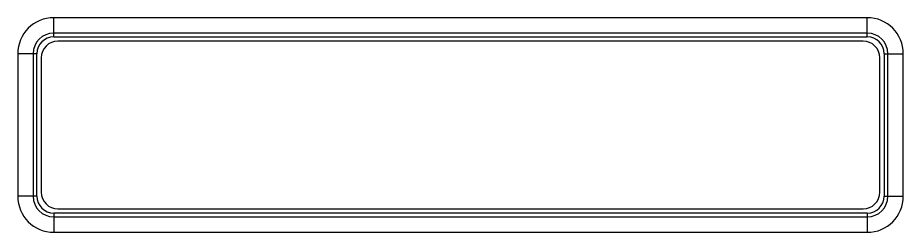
# Model space of a CAD drawing. Header units: millimetres. Extents: x 10297564 to 11610295, y -9287743 to -8409454.
# Drawn here: x 10491728 to 10493847, y -9097279 to -9096766 of the extents above; entities that cross this region are included whole.
import ezdxf

# ---------------------------------------------------------------- set-up
doc = ezdxf.new("R2010")
doc.units = ezdxf.units.MM
doc.header["$LTSCALE"] = 100
doc.layers.add('-0', color=7, linetype='Continuous')

# ---------------------------------------------------------------- blocks, each defined once
blk = doc.blocks.new('인버터 외형도')
at = {"layer": '-0', "linetype": 'Continuous'}
for p, q in [((93465.1, 38568.9), (92005.4, 38568.9)), ((92005.4, 38534.4), (92005.4, 38568.9)), ((93465.1, 38534.4), (93465.1, 38568.9)), ((93465.1, 38541.3), (92005.4, 38541.3)), ((92005.4, 38534.4), (93465.1, 38534.4)), ((93457.6, 38526.9), (92012.9, 38526.9)), ((91975.3, 38504.3), (91940.8, 38504.3)), ((91940.8, 38504.3), (91940.8, 38248.5)), ((91968.4, 38504.3), (91968.4, 38248.5)), ((91975.3, 38248.5), (91975.3, 38504.3)), ((93495.2, 38504.3), (93529.7, 38504.3)), ((93495.2, 38504.3), (93495.2, 38248.5)), ((93502.1, 38248.5), (93502.1, 38504.3)), ((93529.7, 38248.5), (93529.7, 38504.3)), ((91982.8, 38496.8), (91982.8, 38256)), ((93487.7, 38256), (93487.7, 38496.8)), ((91975.3, 38248.5), (91940.8, 38248.5)), ((93495.2, 38248.5), (93529.7, 38248.5)), ((93465.1, 38218.4), (92005.4, 38218.4)), ((92005.4, 38218.4), (92005.4, 38183.9)), ((92012.9, 38225.9), (93457.6, 38225.9)), ((93465.1, 38218.4), (93465.1, 38183.9)), ((92005.4, 38211.5), (93465.1, 38211.5)), ((92005.4, 38183.9), (93465.1, 38183.9))]:
    blk.add_line(p, q, dxfattribs=at)
for centre, radius, start, end in [((92005.4, 38504.3), 64.6, 90, 180), ((93465.1, 38504.3), 64.6, 0, 90), ((92005.4, 38504.3), 37, 90, 180), ((92005.4, 38504.3), 30.1, 90, 180), ((93465.1, 38504.3), 37, 0, 90), ((93465.1, 38504.3), 30.1, 0, 90), ((92012.9, 38496.8), 30.1, 90, 180), ((93457.6, 38496.8), 30.1, 0, 90), ((92005.4, 38248.5), 64.6, 180, 270), ((92005.4, 38248.5), 37, 180, 270), ((92005.4, 38248.5), 30.1, 180, 270), ((92012.9, 38256), 30.1, 180, 270), ((93457.6, 38256), 30.1, 270, 0), ((93465.1, 38248.5), 64.6, 270, 0), ((93465.1, 38248.5), 37, 270, 0), ((93465.1, 38248.5), 30.1, 270, 0)]:
    blk.add_arc(centre, radius, start, end, dxfattribs=at)

msp = doc.modelspace()

# ---------------------------------------------------------------- block references
at = {"xscale": 1.333333333333333, "yscale": 1.333333333333333, "zscale": 1.333333333333333}
msp.add_blockref('인버터 외형도', (10369140.6, -9148191), dxfattribs=at)

doc.saveas('drawing.dxf')
